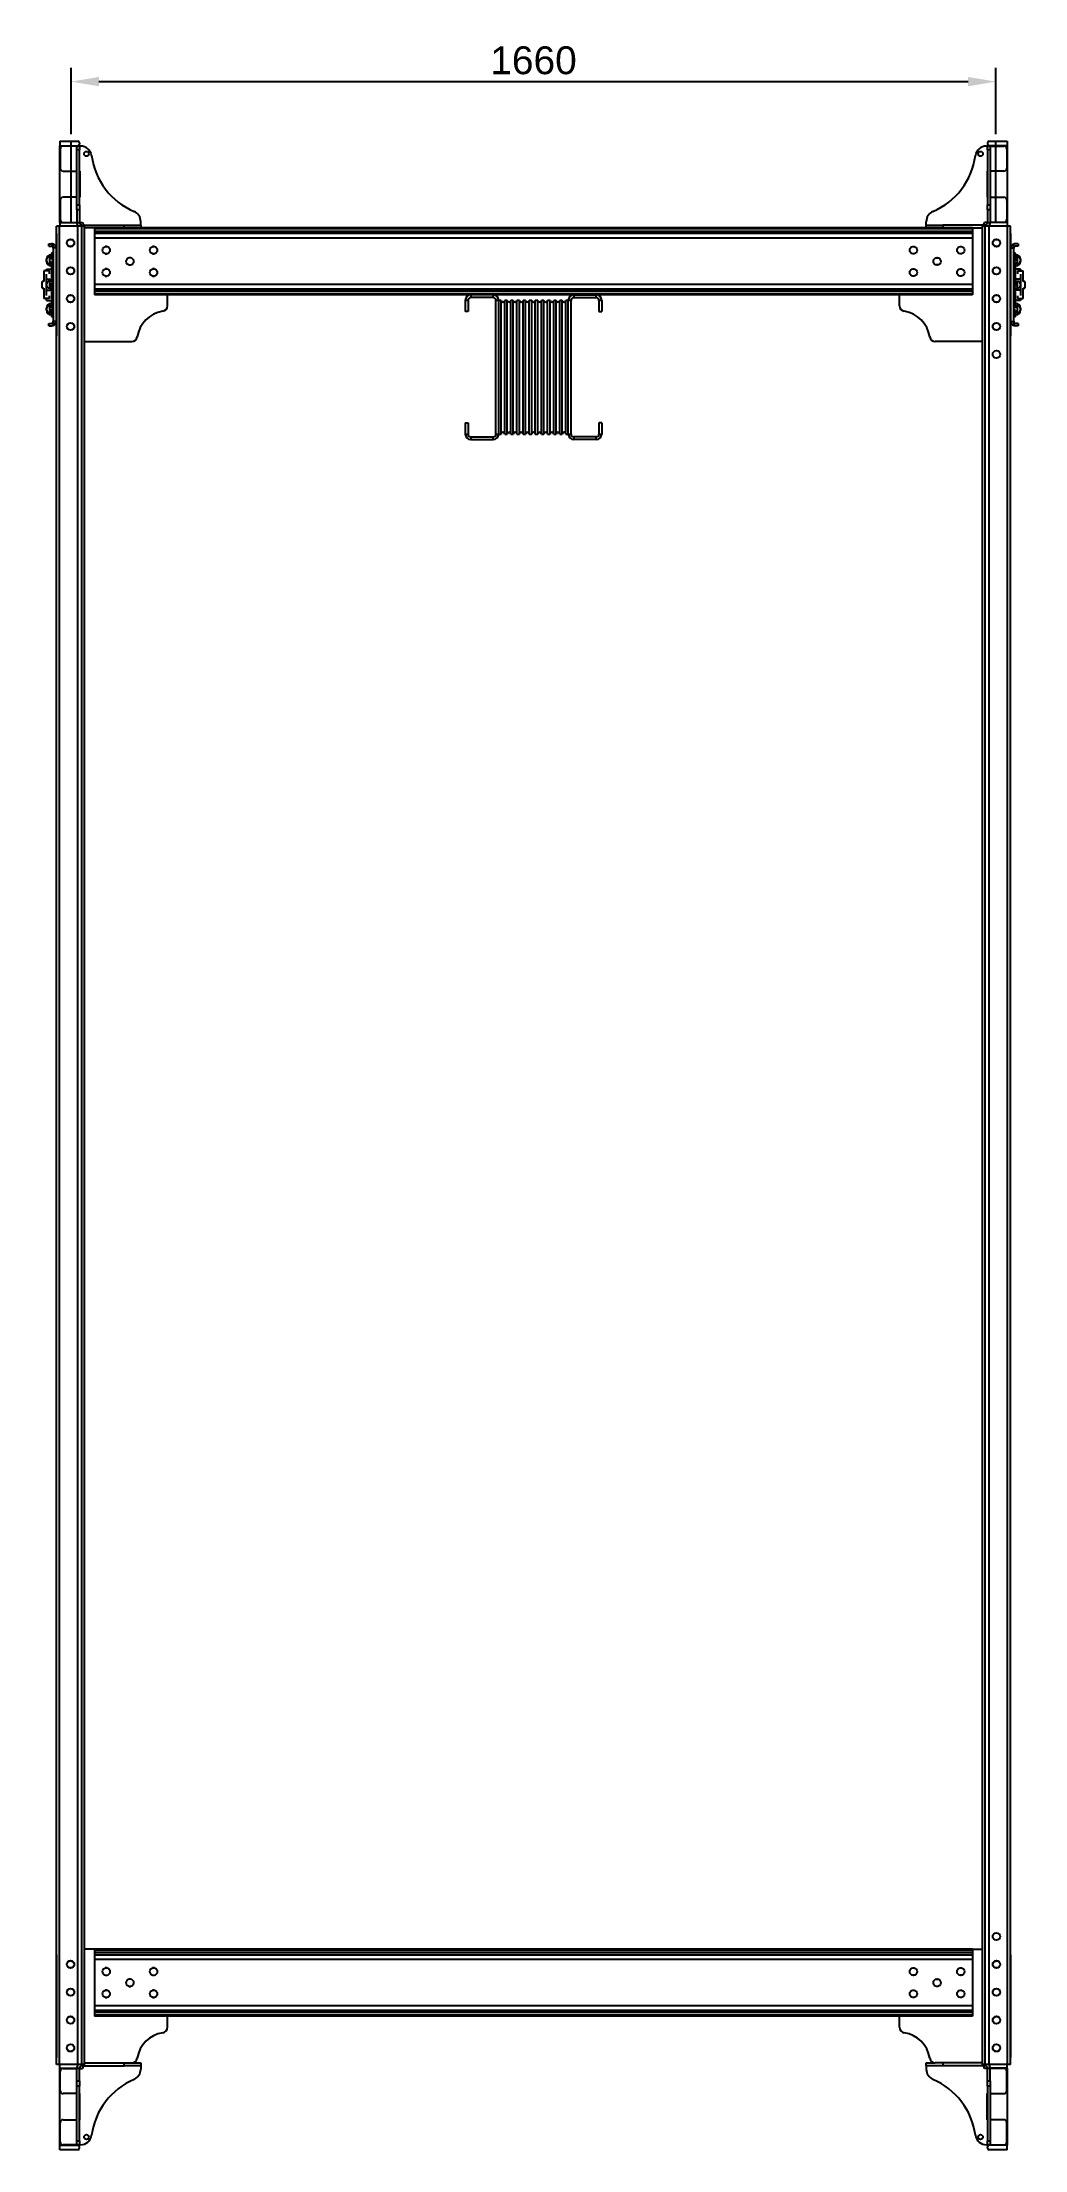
# Model space of a CAD drawing. Header units: millimetres. Extents: x -882 to 882, y -360 to 3423.
import ezdxf

# ---------------------------------------------------------------- set-up
doc = ezdxf.new("R2010")
doc.units = ezdxf.units.MM
doc.styles.get("Standard").update_dxf_attribs({"font": 'arial.ttf'})
doc.dimstyles.new('DimStyleALP', dxfattribs={"dimscale": 20, "dimtxt": 2.5, "dimasz": 2.5, "dimexe": 1.25, "dimexo": 0.625, "dimtad": 1, "dimdsep": 46, "dimtxsty": 'Standard', "dimcen": 2.5, "dimclrd": 60, "dimclre": 60, "dimadec": 0, "dimazin": 0, "dimtfac": 1, "dimtofl": 0, "dimtmove": 0, "dimatfit": 3, "dimfxl": 1, "dimarcsym": 0})

# ---------------------------------------------------------------- blocks, each defined once
blk = doc.blocks.new('*D0')
at = {"color": 60, "linetype": 'ByBlock', "lineweight": -2, "transparency": 16777216}
for p, q in [((-830, 3258.5), (-830, 3377.6)), ((830, 3258.5), (830, 3377.6)), ((-780, 3352.6), (780, 3352.6))]:
    blk.add_line(p, q, dxfattribs=at)
at = {"color": 60, "transparency": 16777216}
for points in [[(-780, 3361), (-780, 3344.3), (-830, 3352.6)], [(780, 3361), (780, 3344.3), (830, 3352.6)]]:
    blk.add_solid(points, dxfattribs=at)
at = {"layer": 'Defpoints', "color": 0, "transparency": 16777216}
for p in [(830, 3352.6), (-830, 3246), (830, 3246)]:
    blk.add_point(p, dxfattribs=at)
at = {"color": 0, "transparency": 16777216, "insert": (0, 3390.6), "char_height": 50, "attachment_point": 5}
blk.add_mtext('1660', dxfattribs=at)

msp = doc.modelspace()

# ---------------------------------------------------------------- linework, layer by layer
at = {"color": 7, "linetype": 'Continuous', "lineweight": 25}
for p, q in [((-850, 3246), (-850, 3237.5)), ((-850, 3246), (-818, 3246)), ((-850, 3237.5), (-818, 3237.5)), ((-850, 3099.5), (-850, 3237.5)), ((-849.5, 3232), (-849.5, 3197)), ((-820, 3237), (-844.5, 3237)), ((-820, 3237.5), (-820, 3237)), ((-820, 3237), (-815, 3237)), ((-820, 3230.032), (-820, 3237)), ((-815, 3230.032), (-820, 3230.032)), ((-820, 3131.438), (-820, 3230.032)), ((-815, 3243), (-815, 3240.5)), ((-813.142, 3237), (-815, 3237)), ((-815, 3237), (-815, 3230.032)), ((-815, 3131.438), (-815, 3230.032)), ((813.141, 3237), (815, 3237)), ((815, 3243), (815, 3240.5)), ((815, 3237), (820, 3237)), ((815, 3230.032), (815, 3237)), ((820, 3230.032), (815, 3230.032)), ((815, 3230.032), (815, 3131.438)), ((818, 3246), (850, 3246)), ((850, 3237.5), (818, 3237.5)), ((820, 3237), (820, 3237.5)), ((820, 3237), (844.5, 3237)), ((820, 3237), (820, 3230.032)), ((820, 3230.032), (820, 3131.438)), ((849.5, 3232), (849.5, 3197)), ((850, 3246), (850, 3237.5)), ((850, 3237.5), (850, 3099.5)), ((-844.5, 3192), (-820, 3192)), ((-815, 3192), (-814.5, 3192)), ((-814.5, 3192), (-814.5, 3145)), ((815, 3192), (814.5, 3192)), ((814.5, 3192), (814.5, 3145)), ((844.5, 3192), (820, 3192)), ((-820, 3145), (-844.5, 3145)), ((-814.5, 3145), (-815, 3145)), ((814.5, 3145), (815, 3145)), ((820, 3145), (844.5, 3145)), ((-849.5, 3140), (-849.5, 3105)), ((-820, 3131.438), (-815, 3131.438)), ((-820, 3122.342), (-820, 3131.438)), ((-815, 3122.342), (-820, 3122.342)), ((-820, 3122.342), (-820, 3100)), ((-815, 3131.438), (-815, 3122.342)), ((-815, 3122.342), (-815, 3100)), ((815, 3131.438), (820, 3131.438)), ((815, 3122.342), (815, 3131.438)), ((820, 3122.342), (815, 3122.342)), ((815, 3122.342), (815, 3100)), ((820, 3131.438), (820, 3122.342)), ((820, 3122.342), (820, 3100)), ((849.5, 3140), (849.5, 3105)), ((-856, -207), (-856, 3093)), ((-851, 3093), (-856, 3093)), ((-856, 3080), (-856, 2896)), ((-851, -207), (-851, 3093)), ((-818, 3093), (-851, 3093)), ((-850, 3099.5), (-819.987, 3099.5)), ((-850, 3099.5), (-850, 3093)), ((-844.5, 3100), (-820, 3100)), ((-820, 3100), (-820, 3099.5)), ((-820, 3100), (-815, 3100)), ((-818, -207), (-818, 3093)), ((-811, 3093), (-818, 3093)), ((-815, 3100), (-809.5, 3100)), ((-811, -207), (-811, 3093)), ((-806, 3093), (-811, 3093)), ((-810, 3095), (-735, 3095)), ((-806, -207), (-806, 3093)), ((-788, 3090), (-806, 3090)), ((788, 3090), (-788, 3090)), ((-788, 3090), (-788, 3088.111)), ((788, 3088.111), (-788, 3088.111)), ((-788, 3088.111), (-788, 3083.636)), ((788, 3083.636), (-788, 3083.636)), ((-788, 3083.636), (-788, 3079.694)), ((788, 3079.694), (-788, 3079.694)), ((-788, 3079.694), (-788, 3071.737)), ((788, 3071.737), (-788, 3071.737)), ((-788, 3071.737), (-788, 2988.262)), ((-735, 3090), (-735, 3095)), ((-735, 3095), (-705, 3095)), ((-705, 3095), (-705, 3101.118)), ((-705, 3095), (-705, 3090)), ((705, 3095), (705, 3101.118)), ((705, 3090), (705, 3095)), ((705, 3095), (735, 3095)), ((735, 3095), (735, 3090)), ((810, 3095), (735, 3095)), ((788, 3090), (806, 3090)), ((788, 3090), (788, 3088.111)), ((788, 3088.111), (788, 3083.636)), ((788, 3083.636), (788, 3079.694)), ((788, 3079.694), (788, 3071.737)), ((788, 3071.737), (788, 2988.262)), ((806, -207), (806, 3093)), ((811, 3093), (806, 3093)), ((815, 3100), (809.5, 3100)), ((811, -207), (811, 3093)), ((818, 3093), (811, 3093)), ((815, 3100), (820, 3100)), ((818, -207), (818, 3093)), ((851, 3093), (818, 3093)), ((850, 3099.5), (819.988, 3099.5)), ((820, 3099.5), (820, 3100)), ((844.5, 3100), (820, 3100)), ((850, 3099.5), (850, 3093)), ((851, -207), (851, 3093)), ((856, 3093), (851, 3093)), ((856, -207), (856, 3093)), ((856, 3080), (856, 2896)), ((-874, 3032.9), (-874, 3033.9)), ((-874, 3030.9), (-874, 3032.9)), ((-874, 3029.9), (-874, 3030.9)), ((-870, 3057.5), (-870, 3061.5)), ((-870, 3061.5), (-865, 3061.5)), ((-870, 3057.5), (-866, 3057.5)), ((-865, 3037.9), (-869, 3037.9)), ((-865, 3041.9), (-866, 3041.9)), ((-865, 3045.564), (-862, 3045.564)), ((-865, 3045.564), (-865, 3044.282)), ((-865, 3044.282), (-862, 3044.282)), ((-865, 3039.354), (-862, 3039.354)), ((-865, 3034.026), (-862, 3034.026)), ((-865, 3033.769), (-862, 3033.769)), ((-865, 3029.667), (-865, 3027.872)), ((-865, 3029.667), (-862, 3029.667)), ((-865, 3027.872), (-862, 3027.872)), ((-865, 3027.872), (-865, 3019.534)), ((-862, 3054), (-862, 3060.916)), ((-862, 3054), (-862, 2922)), ((-856, 3054), (-862, 3054)), ((-765.18, 3056.5), (-768.82, 3056.5)), ((-768.82, 3043.5), (-765.18, 3043.5)), ((-722.68, 3036.5), (-726.32, 3036.5)), ((-680.18, 3056.5), (-683.82, 3056.5)), ((-683.82, 3043.5), (-680.18, 3043.5)), ((680.18, 3056.5), (683.82, 3056.5)), ((683.82, 3043.5), (680.18, 3043.5)), ((722.68, 3036.5), (726.32, 3036.5)), ((765.18, 3056.5), (768.82, 3056.5)), ((768.82, 3043.5), (765.18, 3043.5)), ((856, 3054), (862, 3054)), ((862, 3054), (862, 3060.916)), ((862, 2922), (862, 3054)), ((865, 3044.795), (862, 3044.795)), ((865, 3037.892), (862, 3037.892)), ((865, 3031.205), (862, 3031.205)), ((865, 3029.41), (862, 3029.41)), ((870, 3061.5), (865, 3061.5)), ((866, 3041.9), (865, 3041.9)), ((869, 3037.9), (865, 3037.9)), ((870, 3057.5), (866, 3057.5)), ((870, 3061.5), (870, 3057.5)), ((874, 3033.9), (874, 3032.9)), ((874, 3032.9), (874, 3030.9)), ((874, 3030.9), (874, 3029.9)), ((-879, 2994), (-882, 2994)), ((-882, 2982), (-882, 2994)), ((-879, 3013), (-879, 2994)), ((-869, 3013), (-879, 3013)), ((-874, 3016.096), (-862, 3016.096)), ((-874, 3013), (-874, 3016.096)), ((-874, 2997.935), (-874, 3007.153)), ((-874, 2997.935), (-862, 2997.935)), ((-874, 2989), (-874, 2997.935)), ((-874, 2987), (-874, 2989)), ((-869, 3025.9), (-865, 3025.9)), ((-869, 3007.724), (-869, 3013)), ((-862, 2994), (-869, 2994)), ((-866, 3021.9), (-865, 3021.9)), ((-865, 3019.534), (-862, 3019.534)), ((-865, 3019.534), (-865, 3016.974)), ((-865, 3016.974), (-862, 3016.974)), ((-865, 3016.974), (-865, 3016.205)), ((-865, 3016.205), (-862, 3016.205)), ((-865, 3014.795), (-865, 3012.74)), ((-865, 3014.795), (-862, 3014.795)), ((-865, 3012.74), (-865, 3007.483)), ((-865, 3012.74), (-862, 3012.74)), ((-865, 3007.483), (-862, 3007.483)), ((-865, 3007.483), (-865, 3002.235)), ((-865, 3002.235), (-862, 3002.235)), ((-865, 3002.235), (-865, 3000.179)), ((-865, 3000.179), (-862, 3000.179)), ((-865, 2990.949), (-862, 2990.949)), ((-865, 2990.949), (-865, 2990.354)), ((-865, 2990.179), (-862, 2990.179)), ((-765.18, 3016.5), (-768.82, 3016.5)), ((-768.82, 3003.5), (-765.18, 3003.5)), ((-726.32, 3023.5), (-722.68, 3023.5)), ((-680.18, 3016.5), (-683.82, 3016.5)), ((-683.82, 3003.5), (-680.18, 3003.5)), ((680.18, 3016.5), (683.82, 3016.5)), ((683.82, 3003.5), (680.18, 3003.5)), ((726.32, 3023.5), (722.68, 3023.5)), ((765.18, 3016.5), (768.82, 3016.5)), ((768.82, 3003.5), (765.18, 3003.5)), ((865, 3022.507), (862, 3022.507)), ((865, 3015.82), (862, 3015.82)), ((865, 3014.026), (862, 3014.026)), ((865, 3007.123), (862, 3007.123)), ((865, 3000.436), (862, 3000.436)), ((865, 2998.641), (862, 2998.641)), ((865, 2997.615), (862, 2997.615)), ((865, 2991.774), (862, 2991.774)), ((865, 3025.9), (869, 3025.9)), ((865, 3021.9), (866, 3021.9)), ((874, 3016.096), (865, 3016.096)), ((869, 2994), (865, 2994)), ((869, 3013), (869, 3007.724)), ((869, 3013), (879, 3013)), ((874, 3016.096), (874, 3013)), ((874, 3007.153), (874, 2997.935)), ((874, 2997.935), (874, 2989)), ((874, 2989), (874, 2987)), ((879, 2994), (879, 3013)), ((882, 2994), (879, 2994)), ((882, 2994), (882, 2982)), ((-882, 2982), (-879, 2982)), ((-879, 2982), (-879, 2963)), ((-869, 2963), (-879, 2963)), ((-874, 2978.064), (-874, 2987)), ((-874, 2968.847), (-874, 2978.064)), ((-874, 2959.903), (-874, 2963)), ((-874, 2959.903), (-865, 2959.903)), ((-869, 2982), (-865, 2982)), ((-869, 2963), (-869, 2968.276)), ((-865, 2954.1), (-866, 2954.1)), ((-865, 2984.226), (-862, 2984.226)), ((-865, 2978.385), (-862, 2978.385)), ((-865, 2977.359), (-862, 2977.359)), ((-865, 2975.564), (-862, 2975.564)), ((-865, 2968.877), (-862, 2968.877)), ((-865, 2961.974), (-862, 2961.974)), ((-865, 2960.179), (-862, 2960.179)), ((-865, 2953.493), (-862, 2953.493)), ((788, 2988.262), (-788, 2988.262)), ((-788, 2988.262), (-788, 2980.306)), ((788, 2980.306), (-788, 2980.306)), ((-788, 2980.306), (-788, 2976.364)), ((788, 2976.364), (-788, 2976.364)), ((-788, 2976.364), (-788, 2971.889)), ((788, 2971.889), (-788, 2971.889)), ((-788, 2971.889), (-788, 2970)), ((-112.5, 2970), (-788, 2970)), ((-657, 2950.226), (-657, 2970)), ((-117.5, 2960), (-122.5, 2960)), ((-122.5, 2960), (-122.5, 2940)), ((-117.5, 2960), (-117.5, 2940)), ((-112.5, 2970), (-112.5, 2965)), ((-72.5, 2970), (-112.5, 2970)), ((-72.5, 2965), (-112.5, 2965)), ((-72.5, 2965), (-72.5, 2970)), ((72.5, 2970), (-72.5, 2970)), ((-62.5, 2960), (-67.5, 2960)), ((-67.5, 2720), (-67.5, 2960)), ((-58.25, 2960), (-62.5, 2960)), ((-62.5, 2906.332), (-62.5, 2960)), ((-58.25, 2720), (-58.25, 2960)), ((-47.25, 2960), (-51.75, 2960)), ((-51.75, 2720), (-51.75, 2960)), ((-47.25, 2720), (-47.25, 2960)), ((-36.25, 2960), (-40.75, 2960)), ((-40.75, 2720), (-40.75, 2960)), ((-36.25, 2720), (-36.25, 2960)), ((-25.25, 2960), (-29.75, 2960)), ((-29.75, 2720), (-29.75, 2960)), ((-25.25, 2720), (-25.25, 2960)), ((-14.25, 2960), (-18.75, 2960)), ((-18.75, 2720), (-18.75, 2960)), ((-14.25, 2720), (-14.25, 2960)), ((-3.25, 2960), (-7.75, 2960)), ((-7.75, 2720), (-7.75, 2960)), ((-3.25, 2720), (-3.25, 2960)), ((7.75, 2960), (3.25, 2960)), ((3.25, 2720), (3.25, 2960)), ((7.75, 2720), (7.75, 2960)), ((18.75, 2960), (14.25, 2960)), ((14.25, 2720), (14.25, 2960)), ((18.75, 2720), (18.75, 2960)), ((29.75, 2960), (25.25, 2960)), ((25.25, 2720), (25.25, 2960)), ((29.75, 2720), (29.75, 2960)), ((40.75, 2960), (36.25, 2960)), ((36.25, 2720), (36.25, 2960)), ((40.75, 2720), (40.75, 2960)), ((51.75, 2960), (47.25, 2960)), ((47.25, 2720), (47.25, 2960)), ((51.75, 2720), (51.75, 2960)), ((62.5, 2960), (58.25, 2960)), ((58.25, 2720), (58.25, 2960)), ((67.5, 2960), (62.5, 2960)), ((62.5, 2906.332), (62.5, 2960)), ((67.5, 2720), (67.5, 2960)), ((72.5, 2970), (72.5, 2965)), ((72.5, 2970), (112.5, 2970)), ((72.5, 2965), (112.5, 2965)), ((112.5, 2965), (112.5, 2970)), ((788, 2970), (112.5, 2970)), ((122.5, 2960), (117.5, 2960)), ((117.5, 2960), (117.5, 2940)), ((122.5, 2960), (122.5, 2940)), ((657, 2950.226), (657, 2970)), ((788, 2988.262), (788, 2980.306)), ((788, 2980.306), (788, 2976.364)), ((788, 2976.364), (788, 2971.889)), ((788, 2971.889), (788, 2970)), ((865, 2985.82), (862, 2985.82)), ((865, 2985.051), (862, 2985.051)), ((862, 2982), (869, 2982)), ((874, 2978.064), (862, 2978.064)), ((865, 2975.82), (862, 2975.82)), ((865, 2973.765), (862, 2973.765)), ((865, 2968.517), (862, 2968.517)), ((865, 2963.26), (862, 2963.26)), ((865, 2961.205), (862, 2961.205)), ((874, 2959.903), (862, 2959.903)), ((865, 2959.795), (862, 2959.795)), ((865, 2959.026), (862, 2959.026)), ((865, 2956.465), (862, 2956.465)), ((865, 2985.051), (865, 2985.645)), ((865, 2973.765), (865, 2975.82)), ((865, 2968.517), (865, 2973.765)), ((865, 2963.26), (865, 2968.517)), ((865, 2961.205), (865, 2963.26)), ((865, 2959.026), (865, 2959.795)), ((865, 2956.465), (865, 2959.026)), ((865, 2948.128), (865, 2956.465)), ((866, 2954.1), (865, 2954.1)), ((869, 2968.276), (869, 2963)), ((869, 2963), (879, 2963)), ((874, 2987), (874, 2978.064)), ((874, 2978.064), (874, 2968.847)), ((874, 2963), (874, 2959.903)), ((879, 2982), (882, 2982)), ((879, 2963), (879, 2982)), ((-874, 2945.1), (-874, 2946.1)), ((-874, 2943.1), (-874, 2945.1)), ((-874, 2942.1), (-874, 2943.1)), ((-870, 2914.5), (-870, 2918.5)), ((-870, 2918.5), (-866, 2918.5)), ((-870, 2914.5), (-865, 2914.5)), ((-865, 2950.1), (-869, 2950.1)), ((-869, 2938.1), (-865, 2938.1)), ((-866, 2934.1), (-865, 2934.1)), ((-865, 2946.59), (-862, 2946.59)), ((-865, 2944.795), (-862, 2944.795)), ((-865, 2938.108), (-862, 2938.108)), ((-865, 2931.205), (-862, 2931.205)), ((-856, 2922), (-862, 2922)), ((-862, 2922), (-862, 2915.084)), ((-117.5, 2940), (-122.5, 2940)), ((117.5, 2940), (122.5, 2940)), ((856, 2922), (862, 2922)), ((865, 2948.128), (862, 2948.128)), ((865, 2946.333), (862, 2946.333)), ((865, 2942.231), (862, 2942.231)), ((865, 2941.974), (862, 2941.974)), ((865, 2936.646), (862, 2936.646)), ((865, 2931.718), (862, 2931.718)), ((865, 2930.436), (862, 2930.436)), ((862, 2922), (862, 2915.084)), ((869, 2950.1), (865, 2950.1)), ((865, 2946.333), (865, 2948.128)), ((865, 2938.1), (869, 2938.1)), ((865, 2934.1), (866, 2934.1)), ((865, 2930.436), (865, 2931.718)), ((870, 2914.5), (865, 2914.5)), ((870, 2918.5), (866, 2918.5)), ((870, 2918.5), (870, 2914.5)), ((874, 2946.1), (874, 2945.1)), ((874, 2945.1), (874, 2943.1)), ((874, 2943.1), (874, 2942.1)), ((-806, 2886), (-721.226, 2886)), ((-62.5, 2773.667), (-62.5, 2906.332)), ((62.5, 2773.667), (62.5, 2906.332)), ((806, 2886), (721.226, 2886)), ((-62.5, 2720), (-62.5, 2773.667)), ((62.5, 2720), (62.5, 2773.667)), ((-122.5, 2740), (-117.5, 2740)), ((-122.5, 2740), (-122.5, 2720)), ((-117.5, 2740), (-117.5, 2720)), ((122.5, 2740), (117.5, 2740)), ((117.5, 2740), (117.5, 2720)), ((122.5, 2740), (122.5, 2720)), ((-122.5, 2720), (-117.5, 2720)), ((-112.5, 2715), (-112.5, 2710)), ((-112.5, 2715), (-72.5, 2715)), ((-112.5, 2710), (-72.5, 2710)), ((-72.5, 2710), (-72.5, 2715)), ((-67.5, 2720), (-62.5, 2720)), ((-62.5, 2720), (-58.25, 2720)), ((-51.75, 2720), (-47.25, 2720)), ((-40.75, 2720), (-36.25, 2720)), ((-29.75, 2720), (-25.25, 2720)), ((-18.75, 2720), (-14.25, 2720)), ((-7.75, 2720), (-3.25, 2720)), ((3.25, 2720), (7.75, 2720)), ((14.25, 2720), (18.75, 2720)), ((25.25, 2720), (29.75, 2720)), ((36.25, 2720), (40.75, 2720)), ((47.25, 2720), (51.75, 2720)), ((58.25, 2720), (62.5, 2720)), ((62.5, 2720), (67.5, 2720)), ((72.5, 2715), (72.5, 2710)), ((112.5, 2715), (72.5, 2715)), ((112.5, 2710), (72.5, 2710)), ((112.5, 2710), (112.5, 2715)), ((117.5, 2720), (122.5, 2720)), ((-788, 0), (-806, 0)), ((788, 0), (-788, 0)), ((-788, 0), (-788, -1.889)), ((788, 0), (806, 0)), ((788, 0), (788, -1.889)), ((-856, -10), (-856, -194)), ((788, -1.889), (-788, -1.889)), ((-788, -1.889), (-788, -6.364)), ((788, -6.364), (-788, -6.364)), ((-788, -6.364), (-788, -10.306)), ((788, -10.306), (-788, -10.306)), ((-788, -10.306), (-788, -18.263)), ((788, -18.263), (-788, -18.263)), ((-788, -18.263), (-788, -101.737)), ((-765.18, -33.5), (-768.82, -33.5)), ((-680.18, -33.5), (-683.82, -33.5)), ((680.18, -33.5), (683.82, -33.5)), ((765.18, -33.5), (768.82, -33.5)), ((788, -1.889), (788, -6.364)), ((788, -6.364), (788, -10.306)), ((788, -10.306), (788, -18.263)), ((788, -18.263), (788, -101.737)), ((856, -10), (856, -194)), ((-768.82, -46.5), (-765.18, -46.5)), ((-765.18, -73.5), (-768.82, -73.5)), ((-722.68, -53.5), (-726.32, -53.5)), ((-726.32, -66.5), (-722.68, -66.5)), ((-683.82, -46.5), (-680.18, -46.5)), ((-680.18, -73.5), (-683.82, -73.5)), ((683.82, -46.5), (680.18, -46.5)), ((680.18, -73.5), (683.82, -73.5)), ((722.68, -53.5), (726.32, -53.5)), ((726.32, -66.5), (722.68, -66.5)), ((768.82, -46.5), (765.18, -46.5)), ((765.18, -73.5), (768.82, -73.5)), ((788, -101.737), (-788, -101.737)), ((-788, -101.737), (-788, -109.694)), ((788, -109.694), (-788, -109.694)), ((-788, -109.694), (-788, -113.636)), ((-768.82, -86.5), (-765.18, -86.5)), ((-683.82, -86.5), (-680.18, -86.5)), ((683.82, -86.5), (680.18, -86.5)), ((768.82, -86.5), (765.18, -86.5)), ((788, -101.737), (788, -109.694)), ((788, -109.694), (788, -113.636)), ((788, -113.636), (-788, -113.636)), ((-788, -113.636), (-788, -118.111)), ((788, -118.111), (-788, -118.111)), ((-788, -118.111), (-788, -120)), ((788, -120), (-788, -120)), ((-657, -139.774), (-657, -120)), ((657, -139.774), (657, -120)), ((788, -113.636), (788, -118.111)), ((788, -118.111), (788, -120)), ((-851, -207), (-856, -207)), ((-818, -207), (-851, -207)), ((-850, -213.5), (-850, -207)), ((-850, -213.5), (-819.987, -213.5)), ((-850, -351.5), (-850, -213.5)), ((-849.5, -254), (-849.5, -219)), ((-844.5, -214), (-820, -214)), ((-820, -213.5), (-820, -214)), ((-815, -214), (-820, -214)), ((-820, -236.342), (-820, -214)), ((-811, -207), (-818, -207)), ((-815, -214), (-809.5, -214)), ((-815, -236.342), (-815, -214)), ((-806, -207), (-811, -207)), ((-810, -209), (-735, -209)), ((-806, -204), (-721.226, -204)), ((-735, -209), (-735, -204)), ((-705, -209), (-735, -209)), ((-721.226, -204), (-705, -204)), ((-705, -204), (-705, -209)), ((-705, -209), (-705, -215.118)), ((705, -209), (705, -204)), ((705, -204), (721.226, -204)), ((705, -209), (705, -215.118)), ((735, -209), (705, -209)), ((806, -204), (721.226, -204)), ((735, -204), (735, -209)), ((810, -209), (735, -209)), ((811, -207), (806, -207)), ((815, -214), (809.5, -214)), ((818, -207), (811, -207)), ((820, -214), (815, -214)), ((815, -236.342), (815, -214)), ((851, -207), (818, -207)), ((850, -213.5), (819.988, -213.5)), ((820, -214), (820, -213.5)), ((844.5, -214), (820, -214)), ((820, -236.342), (820, -214)), ((849.5, -254), (849.5, -219)), ((850, -213.5), (850, -207)), ((850, -213.5), (850, -351.5)), ((856, -207), (851, -207)), ((-820, -259), (-844.5, -259)), ((-820, -236.342), (-815, -236.342)), ((-820, -245.439), (-820, -236.342)), ((-815, -245.439), (-820, -245.439)), ((-820, -344.032), (-820, -245.439)), ((-815, -236.342), (-815, -245.439)), ((-815, -344.032), (-815, -245.439)), ((-814.5, -259), (-815, -259)), ((-814.5, -306), (-814.5, -259)), ((814.5, -259), (815, -259)), ((814.5, -306), (814.5, -259)), ((815, -236.342), (820, -236.342)), ((815, -245.439), (815, -236.342)), ((820, -245.439), (815, -245.439)), ((815, -245.439), (815, -344.032)), ((820, -236.342), (820, -245.439)), ((820, -245.439), (820, -344.032)), ((820, -259), (844.5, -259)), ((-849.5, -346), (-849.5, -311)), ((-844.5, -306), (-820, -306)), ((-815, -306), (-814.5, -306)), ((815, -306), (814.5, -306)), ((844.5, -306), (820, -306)), ((849.5, -346), (849.5, -311)), ((-850, -351.5), (-818, -351.5)), ((-850, -360), (-850, -351.5)), ((-818, -360), (-850, -360)), ((-820, -351), (-844.5, -351)), ((-820, -344.032), (-815, -344.032)), ((-820, -351), (-820, -344.032)), ((-820, -351), (-820, -351.5)), ((-815, -351), (-820, -351)), ((-815, -344.032), (-815, -351)), ((-813.142, -351), (-815, -351)), ((-815, -357), (-815, -354.5)), ((813.141, -351), (815, -351)), ((815, -344.032), (820, -344.032)), ((815, -351), (815, -344.032)), ((820, -351), (815, -351)), ((815, -357), (815, -354.5)), ((850, -351.5), (818, -351.5)), ((850, -360), (818, -360)), ((820, -344.032), (820, -351)), ((820, -351.5), (820, -351)), ((820, -351), (844.5, -351)), ((850, -360), (850, -351.5))]:
    msp.add_line(p, q, dxfattribs=at)
for p, q in [((-830, 3100), (-830, 3246)), ((830, 3100), (830, 3246))]:
    msp.add_line(p, q)
at = {"color": 8, "linetype": 'Continuous', "lineweight": 25}
for p, q in [((-810, 3095), (-810, 3093)), ((810, 3093), (810, 3095)), ((-869, 3037.9), (-869, 3025.9)), ((-866, 3041.9), (-866, 3037.9)), ((866, 3037.9), (866, 3041.9)), ((869, 3025.9), (869, 3037.9)), ((-869, 2994), (-869, 2982)), ((-866, 3025.9), (-866, 3021.9)), ((874, 2997.935), (865, 2997.935)), ((866, 3021.9), (866, 3025.9)), ((869, 2982), (869, 2994)), ((-874, 2978.064), (-865, 2978.064)), ((-866, 2954.1), (-866, 2950.1)), ((866, 2950.1), (866, 2954.1)), ((-869, 2950.1), (-869, 2938.1)), ((-866, 2938.1), (-866, 2934.1)), ((866, 2934.1), (866, 2938.1)), ((869, 2938.1), (869, 2950.1)), ((-810, -207), (-810, -209)), ((810, -209), (810, -207))]:
    msp.add_line(p, q, dxfattribs=at)
at = {"color": 7, "linetype": 'Continuous', "lineweight": 25}
for centre, radius in [((-802.5, 3223), 4.25), ((802.5, 3223), 4.25), ((-831, 3063), 6.75), ((-831, 3063), 6.5), ((831, 3063), 6.75), ((831, 3063), 6.5), ((-767, 3050), 6.75), ((-724.5, 3030), 6.75), ((-682, 3050), 6.75), ((682, 3050), 6.75), ((724.5, 3030), 6.75), ((767, 3050), 6.75), ((-831, 3013), 6.75), ((-831, 3013), 6.5), ((-767, 3010), 6.75), ((-682, 3010), 6.75), ((682, 3010), 6.75), ((767, 3010), 6.75), ((831, 3013), 6.75), ((831, 3013), 6.5), ((-831, 2963), 6.75), ((-831, 2963), 6.5), ((831, 2963), 6.75), ((831, 2963), 6.5), ((-831, 2913), 6.75), ((-831, 2913), 6.5), ((831, 2913), 6.75), ((831, 2913), 6.5), ((831, 2863), 6.75), ((831, 23), 6.75), ((-831, -27), 6.75), ((-831, -27), 6.5), ((-767, -40), 6.75), ((-682, -40), 6.75), ((682, -40), 6.75), ((767, -40), 6.75), ((831, -27), 6.75), ((831, -27), 6.5), ((-831, -77), 6.75), ((-831, -77), 6.5), ((-767, -80), 6.75), ((-724.5, -60), 6.75), ((-682, -80), 6.75), ((682, -80), 6.75), ((724.5, -60), 6.75), ((767, -80), 6.75), ((831, -77), 6.75), ((831, -77), 6.5), ((-831, -127), 6.75), ((-831, -127), 6.5), ((831, -127), 6.75), ((831, -127), 6.5), ((-831, -177), 6.75), ((-831, -177), 6.5), ((831, -177), 6.75), ((831, -177), 6.5), ((-802.5, -337), 4.25), ((802.5, -337), 4.25)]:
    msp.add_circle(centre, radius, dxfattribs=at)
for centre, radius, start, end in [((-844.5, 3232), 5, 90, 180), ((-818, 3243), 3, 0, 90), ((-818, 3240.5), 3, 270, 0), ((-813.142, 3217), 20, 7.771673, 90), ((-666.599, 3237), 127.901, 187.771673, 246.742456), ((666.599, 3237), 127.901, 293.257544, 352.228327), ((813.141, 3217), 20, 90, 172.228327), ((818, 3243), 3, 90, 180), ((818, 3240.5), 3, 180, 270), ((844.5, 3232), 5, 0, 90), ((-844.5, 3197), 5, 180, 270), ((844.5, 3197), 5, 270, 0), ((-844.5, 3140), 5, 90, 180), ((844.5, 3140), 5, 0, 90), ((-844.5, 3105), 5, 180, 270), ((-725, 3101.118), 20, 0, 66.742456), ((725, 3101.118), 20, 113.257544, 180), ((844.5, 3105), 5, 270, 0), ((-810, 3100), 10, 180, 224.427004), ((-810, 3100), 5, 180, 270), ((-804.5, 3100), 5, 180, 270), ((804.5, 3100), 5, 270, 0), ((810, 3100), 5, 270, 0), ((810, 3100), 10, 315.572996, 0), ((-866, 3033.9), 8, 90, 180), ((-869, 3032.9), 5, 90, 180), ((-869, 3030.9), 5, 180, 270), ((-866, 3029.9), 8, 180, 270), ((-866, 3053.5), 4, 0, 90), ((-865, 3053.5), 8, 67.975687, 90), ((865, 3053.5), 8, 90, 112.024313), ((866, 3053.5), 4, 90, 180), ((866, 3033.9), 8, 0, 90), ((866, 3029.9), 8, 270, 0), ((869, 3032.9), 5, 0, 90), ((869, 3030.9), 5, 270, 0), ((-869, 2989), 5, 90, 180), ((869, 2989), 5, 0, 90), ((-869, 2987), 5, 180, 270), ((-866, 2946.1), 8, 90, 180), ((-112.5, 2960), 10, 90, 180), ((-112.5, 2960), 5, 90, 180), ((-72.5, 2960), 10, 0, 90), ((-72.5, 2960), 5, 0, 90), ((-55, 2960), 3.25, 180, 0), ((-44, 2960), 3.25, 180, 0), ((-33, 2960), 3.25, 180, 0), ((-22, 2960), 3.25, 180, 0), ((-11, 2960), 3.25, 180, 0), ((0, 2960), 3.25, 180, 0), ((11, 2960), 3.25, 180, 0), ((22, 2960), 3.25, 180, 0), ((33, 2960), 3.25, 180, 0), ((44, 2960), 3.25, 180, 0), ((55, 2960), 3.25, 180, 0), ((72.5, 2960), 10, 90, 180), ((72.5, 2960), 5, 90, 180), ((112.5, 2960), 10, 0, 90), ((112.5, 2960), 5, 0, 90), ((866, 2946.1), 8, 0, 90), ((869, 2987), 5, 270, 0), ((-869, 2945.1), 5, 90, 180), ((-869, 2943.1), 5, 180, 270), ((-866, 2942.1), 8, 180, 270), ((-866, 2922.5), 4, 270, 0), ((-865, 2922.5), 8, 270, 292.024313), ((-657, 2886), 55, 98.849883, 171.150117), ((-667, 2950.226), 10, 278.849883, 0), ((667, 2950.226), 10, 180, 261.150117), ((657, 2886), 55, 8.849883, 81.150117), ((866, 2922.5), 4, 180, 270), ((865, 2922.5), 8, 247.975687, 270), ((866, 2942.1), 8, 270, 0), ((869, 2945.1), 5, 0, 90), ((869, 2943.1), 5, 270, 0), ((-721.226, 2896), 10, 270, 351.150117), ((721.226, 2896), 10, 188.849883, 270), ((-112.5, 2720), 10, 180, 270), ((-112.5, 2720), 5, 180, 270), ((-72.5, 2720), 10, 270, 0), ((-72.5, 2720), 5, 270, 0), ((-55, 2720), 3.25, 0, 180), ((-44, 2720), 3.25, 0, 180), ((-33, 2720), 3.25, 0, 180), ((-22, 2720), 3.25, 0, 180), ((-11, 2720), 3.25, 0, 180), ((0, 2720), 3.25, 0, 180), ((11, 2720), 3.25, 0, 180), ((22, 2720), 3.25, 0, 180), ((33, 2720), 3.25, 0, 180), ((44, 2720), 3.25, 0, 180), ((55, 2720), 3.25, 0, 180), ((72.5, 2720), 10, 180, 270), ((72.5, 2720), 5, 180, 270), ((112.5, 2720), 5, 270, 0), ((112.5, 2720), 10, 270, 0), ((-657, -204), 55, 98.849883, 171.150117), ((-667, -139.774), 10, 278.849883, 0), ((667, -139.774), 10, 180, 261.150117), ((657, -204), 55, 8.849883, 81.150117), ((-844.5, -219), 5, 90, 180), ((-810, -214), 10, 135.572996, 180), ((-810, -214), 5, 90, 180), ((-804.5, -214), 5, 90, 180), ((-721.226, -194), 10, 270, 351.150117), ((-725, -215.118), 20, 293.257544, 0), ((725, -215.118), 20, 180, 246.742456), ((721.226, -194), 10, 188.849883, 270), ((804.5, -214), 5, 0, 90), ((810, -214), 5, 0, 90), ((810, -214), 10, 0, 44.427004), ((844.5, -219), 5, 0, 90), ((-844.5, -254), 5, 180, 270), ((-666.599, -351), 127.901, 113.257544, 172.228327), ((666.599, -351), 127.901, 7.771673, 66.742456), ((844.5, -254), 5, 270, 0), ((-844.5, -311), 5, 90, 180), ((-813.142, -331), 20, 270, 352.228327), ((813.141, -331), 20, 187.771673, 270), ((844.5, -311), 5, 0, 90), ((-844.5, -346), 5, 180, 270), ((-818, -354.5), 3, 0, 90), ((-818, -357), 3, 270, 0), ((818, -354.5), 3, 90, 180), ((818, -357), 3, 180, 270), ((844.5, -346), 5, 270, 0)]:
    msp.add_arc(centre, radius, start, end, dxfattribs=at)
for points, knots in [([(-865, 3044.282), (-865, 3044.194), (-865, 3044.019), (-865, 3042.659), (-865, 3041.023), (-865, 3039.91), (-865, 3039.354)], [0, 0, 0, 0, 0.27947608, 0.55880351, 0.77935783, 1, 1, 1, 1]), ([(-865, 3039.354), (-865, 3038.738), (-865, 3037.506), (-865, 3035.576), (-865, 3034.614), (-865, 3034.026)], [0, 0, 0, 0, 0.27980282, 0.55948941, 1, 1, 1, 1]), ([(-857.089, 3054), (-857.171, 3054.765), (-857.352, 3056.468), (-858.822, 3058.829), (-860.586, 3060.287), (-861.726, 3060.794), (-862, 3060.916)], [0, 0, 0, 0, 0.26956254, 0.59955432, 0.90368398, 1, 1, 1, 1]), ([(862, 3060.916), (861.213, 3060.505), (859.641, 3059.685), (857.998, 3057.609), (857.169, 3055.632), (857.083, 3054.404), (857.054, 3054)], [0, 0, 0, 0, 0.28263518, 0.56491865, 0.85704194, 1, 1, 1, 1]), ([(865, 3037.892), (865, 3038.481), (865, 3039.658), (865, 3041.273), (865, 3042.593), (865, 3043.863), (865, 3044.701), (865, 3044.763), (865, 3044.795)], [0, 0, 0, 0, 0.124924365, 0.249849367, 0.374826327, 0.499936763, 0.749544442, 1, 1, 1, 1]), ([(865, 3031.205), (865, 3031.22), (865, 3031.249), (865, 3031.542), (865, 3032.208), (865, 3033.242), (865, 3034.541), (865, 3036.138), (865, 3037.307), (865, 3037.892)], [0, 0, 0, 0, 0.16697451, 0.33387456, 0.50051854, 0.62553995, 0.75038986, 0.87519862, 1, 1, 1, 1]), ([(865, 3022.507), (865, 3023.096), (865, 3024.274), (865, 3025.888), (865, 3027.209), (865, 3028.479), (865, 3029.316), (865, 3029.379), (865, 3029.41)], [0, 0, 0, 0, 0.124924365, 0.249849367, 0.374826327, 0.499936763, 0.749544442, 1, 1, 1, 1]), ([(-865, 2990.179), (-865, 2989.949), (-865, 2989.489), (-865, 2987.96), (-865, 2986.111), (-865, 2984.855), (-865, 2984.226)], [0, 0, 0, 0, 0.28028774, 0.55967926, 0.77974661, 1, 1, 1, 1]), ([(865, 3015.82), (865, 3015.835), (865, 3015.864), (865, 3016.158), (865, 3016.823), (865, 3017.857), (865, 3019.157), (865, 3020.753), (865, 3021.923), (865, 3022.507)], [0, 0, 0, 0, 0.16697448, 0.33387448, 0.50051852, 0.62553991, 0.75038942, 0.87519864, 1, 1, 1, 1]), ([(865, 3007.123), (865, 3007.711), (865, 3008.889), (865, 3010.503), (865, 3011.824), (865, 3013.094), (865, 3013.932), (865, 3013.994), (865, 3014.026)], [0, 0, 0, 0, 0.12492435, 0.24984958, 0.37482633, 0.49993675, 0.74954449, 1, 1, 1, 1]), ([(865, 3000.436), (865, 3000.45), (865, 3000.48), (865, 3000.773), (865, 3001.438), (865, 3002.473), (865, 3003.772), (865, 3005.369), (865, 3006.538), (865, 3007.123)], [0, 0, 0, 0, 0.16697453, 0.33387457, 0.50051866, 0.62554009, 0.75038983, 0.8751986, 1, 1, 1, 1]), ([(865, 2997.447), (865, 2997.829), (865, 2998.513), (865, 2998.602), (865, 2998.641)], [0, 0, 0, 0, 0.55945945, 1, 1, 1, 1]), ([(865, 2991.774), (865, 2992.584), (865, 2994.202), (865, 2996.139), (865, 2997.37), (865, 2997.533), (865, 2997.615)], [0, 0, 0, 0, 0.28008492, 0.55986774, 0.78009912, 1, 1, 1, 1]), ([(865, 2985.82), (865, 2986.051), (865, 2986.511), (865, 2988.039), (865, 2989.888), (865, 2991.145), (865, 2991.774)], [0, 0, 0, 0, 0.28028763, 0.55967912, 0.77974663, 1, 1, 1, 1]), ([(-865, 2984.226), (-865, 2983.416), (-865, 2981.797), (-865, 2979.86), (-865, 2978.63), (-865, 2978.466), (-865, 2978.385)], [0, 0, 0, 0, 0.28008485, 0.55986796, 0.78009917, 1, 1, 1, 1]), ([(-865, 2978.553), (-865, 2978.171), (-865, 2977.487), (-865, 2977.398), (-865, 2977.359)], [0, 0, 0, 0, 0.55945945, 1, 1, 1, 1]), ([(-865, 2975.564), (-865, 2975.549), (-865, 2975.52), (-865, 2975.227), (-865, 2974.561), (-865, 2973.527), (-865, 2972.228), (-865, 2970.631), (-865, 2969.462), (-865, 2968.877)], [0, 0, 0, 0, 0.166974531, 0.333874551, 0.500518638, 0.625540141, 0.750389779, 0.875198736, 1, 1, 1, 1]), ([(-865, 2968.877), (-865, 2968.288), (-865, 2967.111), (-865, 2965.497), (-865, 2964.176), (-865, 2962.906), (-865, 2962.068), (-865, 2962.006), (-865, 2961.974)], [0, 0, 0, 0, 0.12492455, 0.24984953, 0.37482643, 0.49993678, 0.74954449, 1, 1, 1, 1]), ([(-865, 2960.179), (-865, 2960.165), (-865, 2960.135), (-865, 2959.842), (-865, 2959.177), (-865, 2958.142), (-865, 2956.843), (-865, 2955.247), (-865, 2954.077), (-865, 2953.493)], [0, 0, 0, 0, 0.16697453, 0.33387456, 0.50051865, 0.62554009, 0.75038977, 0.87519875, 1, 1, 1, 1]), ([(-865, 2953.493), (-865, 2952.904), (-865, 2951.726), (-865, 2950.112), (-865, 2948.791), (-865, 2947.521), (-865, 2946.684), (-865, 2946.621), (-865, 2946.59)], [0, 0, 0, 0, 0.12492451, 0.24984953, 0.37482643, 0.49993676, 0.74954448, 1, 1, 1, 1]), ([(-865, 2944.795), (-865, 2944.78), (-865, 2944.751), (-865, 2944.457), (-865, 2943.792), (-865, 2942.758), (-865, 2941.459), (-865, 2939.862), (-865, 2938.693), (-865, 2938.108)], [0, 0, 0, 0, 0.16697452, 0.33387454, 0.50051862, 0.62554005, 0.75038973, 0.87519868, 1, 1, 1, 1]), ([(-865, 2938.108), (-865, 2937.519), (-865, 2936.341), (-865, 2934.727), (-865, 2933.407), (-865, 2932.136), (-865, 2931.299), (-865, 2931.236), (-865, 2931.205)], [0, 0, 0, 0, 0.124924493, 0.24984949, 0.374826348, 0.499936708, 0.749544459, 1, 1, 1, 1]), ([(-862, 2915.084), (-861.213, 2915.494), (-859.641, 2916.315), (-857.998, 2918.391), (-857.169, 2920.367), (-857.083, 2921.596), (-857.054, 2922)], [0, 0, 0, 0, 0.28263503, 0.56491856, 0.85704191, 1, 1, 1, 1]), ([(857.089, 2922), (857.171, 2921.235), (857.352, 2919.532), (858.822, 2917.17), (860.586, 2915.713), (861.726, 2915.206), (862, 2915.084)], [0, 0, 0, 0, 0.26956291, 0.59955471, 0.90368414, 1, 1, 1, 1]), ([(865, 2936.646), (865, 2937.262), (865, 2938.494), (865, 2940.423), (865, 2941.386), (865, 2941.974)], [0, 0, 0, 0, 0.27980293, 0.55948952, 1, 1, 1, 1]), ([(865, 2931.718), (865, 2931.806), (865, 2931.981), (865, 2933.341), (865, 2934.977), (865, 2936.089), (865, 2936.646)], [0, 0, 0, 0, 0.27947607, 0.55880359, 0.77935764, 1, 1, 1, 1])]:
    msp.add_open_spline(points, degree=3, knots=knots, dxfattribs=at)

# ---------------------------------------------------------------- dimensions: what is measured, and where the dimension line sits
dim = msp.add_linear_dim(base=(830, 3352.618), p1=(-830, 3246), p2=(830, 3246), dimstyle='DimStyleALP')
dim.commit()
dim.dimension.update_dxf_attribs({"geometry": '*D0', "text_midpoint": (0, 3390.647)})

doc.saveas('drawing.dxf')
